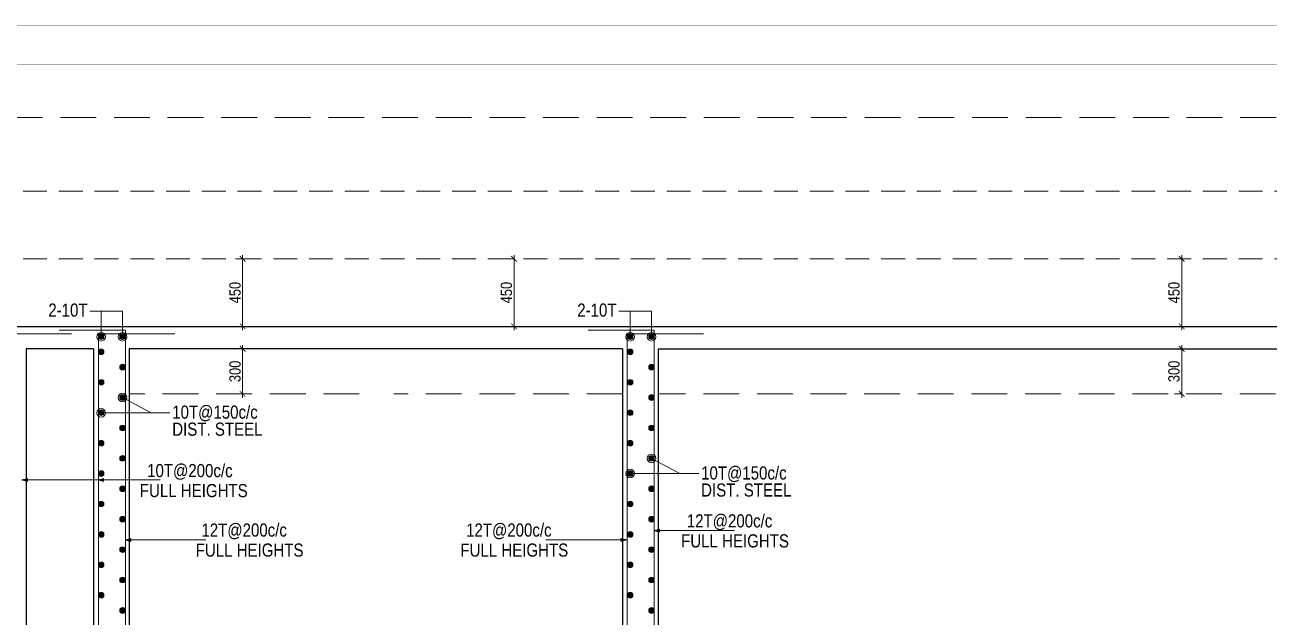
# Model space of a CAD drawing. Header units: millimetres. Extents: x 1112055 to 3390982, y -148532 to 766891.
# Drawn here: x 1786039 to 1819186, y 326860 to 342641 of the extents above; entities that cross this region are included whole.
import ezdxf

# ---------------------------------------------------------------- set-up
doc = ezdxf.new("R2010")
doc.units = ezdxf.units.MM
doc.header["$PDMODE"] = 35
doc.header["$PDSIZE"] = -25
doc.linetypes.add('Hidden', pattern=[9.525, 6.35, -3.175])
for name, color, linetype, lineweight in [('A_Levels', 150, 'Hidden', 13), ('A_Sectional elevation', 252, 'Continuous', 9), ('B FINAL COLUMN', 1, 'Continuous', 30), ('B P.C.C', 251, 'Continuous', 0), ('B STEEL', 34, 'Continuous', 15), ('B STEEL TEXT', 7, 'Continuous', 15), ('B TITLE BLOCK', 250, 'Continuous', 0), ('B-ST DIM', 250, 'Continuous', 18)]:
    doc.layers.add(name, color=color, linetype=linetype, lineweight=lineweight)
doc.styles.add('ARIAL', font='arial.ttf')
doc.styles.add('Q1', font='g13f12d.shx', dxfattribs={"width": 0.8})
doc.styles.add('SWINC', font='swissc.ttf')
doc.dimstyles.new('BH-STD', dxfattribs={"dimscale": 0, "dimtxt": 230, "dimasz": 125, "dimexe": 0, "dimexo": 100, "dimgap": 50, "dimtad": 1, "dimdec": 0, "dimzin": 1, "dimdsep": 46, "dimtxsty": 'Q1', "dimblk": 'ARCHTICK', "dimcen": 1, "dimdle": 100, "dimclrd": 250, "dimclre": 250, "dimclrt": 256, "dimadec": 0, "dimazin": 0, "dimtfac": 1, "dimtdec": 0, "dimtix": 1, "dimtofl": 0, "dimtmove": 0, "dimatfit": 2, "dimfxl": 1, "dimtolj": 1, "dimtzin": 0, "dimlwd": 9, "dimlwe": 9, "dimarcsym": 0})
doc.dimstyles.new('DIM 1', dxfattribs={"dimscale": 0, "dimtxt": 230, "dimasz": 150, "dimexe": 0.18, "dimexo": 0.0625, "dimgap": 0.5, "dimtad": 1, "dimdec": 0, "dimzin": 0, "dimdsep": 46, "dimtxsty": 'ARIAL', "dimblk": 'OBLIQUE', "dimcen": 6, "dimse1": 1, "dimse2": 1, "dimclrd": 256, "dimclrt": 256, "dimadec": 0, "dimazin": 2, "dimtfac": 0.75, "dimtdec": 0, "dimtix": 1, "dimtofl": 0, "dimtmove": 1, "dimatfit": 3, "dimldrblk": 'OPEN30', "dimfxl": 0.18, "dimfrac": 1, "dimtolj": 1, "dimtzin": 0, "dimlwd": -1, "dimarcsym": 0})

# ---------------------------------------------------------------- blocks, each defined once
blk = doc.blocks.new('_ArchTick')
at = {"color": 0, "linetype": 'ByBlock', "const_width": 0.15}
blk.add_lwpolyline([(-0.5, -0.5), (0.5, 0.5)], dxfattribs=at)
blk = doc.blocks.new('*D26')
at = {"layer": 'B-ST DIM', "color": 7, "lineweight": 9, "ltscale": 50, "transparency": 16777216}
for p, q in [((1791652, 334007), (1791841, 334007)), ((1791841, 332707), (1791841, 334107))]:
    blk.add_line(p, q, dxfattribs=at)
at = {"layer": 'B-ST DIM', "color": 7, "linetype": 'Hidden', "lineweight": 9, "ltscale": 50, "transparency": 16777216}
blk.add_line((1791652, 332807), (1791841, 332807), dxfattribs=at)
at = {"layer": 'Defpoints', "color": 0, "ltscale": 50, "transparency": 16777216}
for p in [(1791552, 334007), (1791841, 334007), (1791552, 332807)]:
    blk.add_point(p, dxfattribs=at)
at = {"layer": 'B-ST DIM', "color": 7, "lineweight": 9, "ltscale": 50, "transparency": 16777216, "xscale": 150, "yscale": 150, "zscale": 150}
for p, rotation in [((1791841, 334007), 90), ((1791841, 332807), 270)]:
    blk.add_blockref('_ArchTick', p, dxfattribs=dict(at, rotation=rotation))
at = {"layer": 'B-ST DIM', "color": 7, "ltscale": 50, "transparency": 16777216, "insert": (1791638, 333407), "char_height": 300, "attachment_point": 5, "rotation": 90, "style": 'SWINC'}
blk.add_mtext('\\A1;300', dxfattribs=at)
blk = doc.blocks.new('*D25')
at = {"layer": 'B-ST DIM', "color": 7, "lineweight": 9, "ltscale": 50, "transparency": 16777216}
for p, q in [((1791841, 334507), (1791841, 336507)), ((1791652, 336407), (1791841, 336407))]:
    blk.add_line(p, q, dxfattribs=at)
at = {"layer": 'B-ST DIM', "color": 7, "linetype": 'Hidden', "lineweight": 9, "ltscale": 50, "transparency": 16777216}
blk.add_line((1791652, 334607), (1791841, 334607), dxfattribs=at)
at = {"layer": 'Defpoints', "color": 0, "ltscale": 50, "transparency": 16777216}
for p in [(1791552, 336407), (1791841, 336407), (1791552, 334607)]:
    blk.add_point(p, dxfattribs=at)
at = {"layer": 'B-ST DIM', "color": 7, "lineweight": 9, "ltscale": 50, "transparency": 16777216, "xscale": 150, "yscale": 150, "zscale": 150}
for p, rotation in [((1791841, 336407), 90), ((1791841, 334607), 270)]:
    blk.add_blockref('_ArchTick', p, dxfattribs=dict(at, rotation=rotation))
at = {"layer": 'B-ST DIM', "color": 7, "ltscale": 50, "transparency": 16777216, "insert": (1791638, 335507), "char_height": 300, "attachment_point": 5, "rotation": 90, "style": 'SWINC'}
blk.add_mtext('\\A1;450', dxfattribs=at)
blk = doc.blocks.new('*D27')
at = {"layer": 'B-ST DIM', "color": 7, "lineweight": 9, "ltscale": 50, "transparency": 16777216}
for p, q in [((1799071, 334507), (1799071, 336507)), ((1798881, 336407), (1799071, 336407))]:
    blk.add_line(p, q, dxfattribs=at)
at = {"layer": 'B-ST DIM', "color": 7, "linetype": 'Hidden', "lineweight": 9, "ltscale": 50, "transparency": 16777216}
blk.add_line((1798881, 334607), (1799071, 334607), dxfattribs=at)
at = {"layer": 'Defpoints', "color": 0, "ltscale": 50, "transparency": 16777216}
for p in [(1798781, 336407), (1799071, 336407), (1798781, 334607)]:
    blk.add_point(p, dxfattribs=at)
at = {"layer": 'B-ST DIM', "color": 7, "lineweight": 9, "ltscale": 50, "transparency": 16777216, "xscale": 150, "yscale": 150, "zscale": 150}
for p, rotation in [((1799071, 336407), 90), ((1799071, 334607), 270)]:
    blk.add_blockref('_ArchTick', p, dxfattribs=dict(at, rotation=rotation))
at = {"layer": 'B-ST DIM', "color": 7, "ltscale": 50, "transparency": 16777216, "insert": (1798867, 335507), "char_height": 300, "attachment_point": 5, "rotation": 90, "style": 'SWINC'}
blk.add_mtext('\\A1;450', dxfattribs=at)
blk = doc.blocks.new('*D29')
at = {"layer": 'B-ST DIM', "color": 7, "lineweight": 9, "ltscale": 50, "transparency": 16777216}
for p, q in [((1816668, 334007), (1816857, 334007)), ((1816857, 332707), (1816857, 334107))]:
    blk.add_line(p, q, dxfattribs=at)
at = {"layer": 'B-ST DIM', "color": 7, "linetype": 'Hidden', "lineweight": 9, "ltscale": 50, "transparency": 16777216}
blk.add_line((1816668, 332807), (1816857, 332807), dxfattribs=at)
at = {"layer": 'Defpoints', "color": 0, "ltscale": 50, "transparency": 16777216}
for p in [(1816568, 334007), (1816857, 334007), (1816568, 332807)]:
    blk.add_point(p, dxfattribs=at)
at = {"layer": 'B-ST DIM', "color": 7, "lineweight": 9, "ltscale": 50, "transparency": 16777216, "xscale": 150, "yscale": 150, "zscale": 150}
for p, rotation in [((1816857, 334007), 90), ((1816857, 332807), 270)]:
    blk.add_blockref('_ArchTick', p, dxfattribs=dict(at, rotation=rotation))
at = {"layer": 'B-ST DIM', "color": 7, "ltscale": 50, "transparency": 16777216, "insert": (1816653, 333407), "char_height": 300, "attachment_point": 5, "rotation": 90, "style": 'SWINC'}
blk.add_mtext('\\A1;300', dxfattribs=at)
blk = doc.blocks.new('*D28')
at = {"layer": 'B-ST DIM', "color": 7, "lineweight": 9, "ltscale": 50, "transparency": 16777216}
for p, q in [((1816857, 334507), (1816857, 336507)), ((1816668, 336407), (1816857, 336407))]:
    blk.add_line(p, q, dxfattribs=at)
at = {"layer": 'B-ST DIM', "color": 7, "linetype": 'Hidden', "lineweight": 9, "ltscale": 50, "transparency": 16777216}
blk.add_line((1816668, 334607), (1816857, 334607), dxfattribs=at)
at = {"layer": 'Defpoints', "color": 0, "ltscale": 50, "transparency": 16777216}
for p in [(1816568, 336407), (1816857, 336407), (1816568, 334607)]:
    blk.add_point(p, dxfattribs=at)
at = {"layer": 'B-ST DIM', "color": 7, "lineweight": 9, "ltscale": 50, "transparency": 16777216, "xscale": 150, "yscale": 150, "zscale": 150}
for p, rotation in [((1816857, 336407), 90), ((1816857, 334607), 270)]:
    blk.add_blockref('_ArchTick', p, dxfattribs=dict(at, rotation=rotation))
at = {"layer": 'B-ST DIM', "color": 7, "ltscale": 50, "transparency": 16777216, "insert": (1816653, 335507), "char_height": 300, "attachment_point": 5, "rotation": 90, "style": 'SWINC'}
blk.add_mtext('\\A1;450', dxfattribs=at)
blk = doc.blocks.new('_Oblique')
at = {"color": 0, "linetype": 'ByBlock', "lineweight": -2}
blk.add_line((-0.5, -0.5), (0.5, 0.5), dxfattribs=at)
blk = doc.blocks.new('_Open30')
at = {"color": 0, "linetype": 'ByBlock', "lineweight": -2}
for p, q in [((-1, 0.27), (0, 0)), ((0, 0), (-1, -0.27)), ((0, 0), (-1, 0))]:
    blk.add_line(p, q, dxfattribs=at)

msp = doc.modelspace()

# ---------------------------------------------------------------- hatches: boundary and pattern name
at = {"layer": 'B STEEL'}
h = msp.add_hatch(color=256, dxfattribs=at)
h.dxf.hatch_style = 1
edge = h.paths.add_edge_path()
edge.add_arc((1788072, 334332.2), 75, 0, 360)
h = msp.add_hatch(color=256, dxfattribs=at)
h.dxf.hatch_style = 1
edge = h.paths.add_edge_path()
edge.add_arc((1788642, 334332.2), 75, 0, 360)
h = msp.add_hatch(color=256, dxfattribs=at)
h.dxf.hatch_style = 1
edge = h.paths.add_edge_path()
edge.add_arc((1802162.8, 334332.2), 75, 0, 360)
h = msp.add_hatch(color=256, dxfattribs=at)
h.dxf.hatch_style = 1
edge = h.paths.add_edge_path()
edge.add_arc((1802732.8, 334332.2), 75, 0, 360)
h = msp.add_hatch(color=256, dxfattribs=at)
h.dxf.hatch_style = 1
edge = h.paths.add_edge_path()
edge.add_arc((1788072, 333926.9), 75, 0, 360)
h = msp.add_hatch(color=256, dxfattribs=at)
h.dxf.hatch_style = 1
edge = h.paths.add_edge_path()
edge.add_arc((1802162.8, 333926.9), 75, 0, 360)
h = msp.add_hatch(color=256, dxfattribs=at)
h.dxf.hatch_style = 1
edge = h.paths.add_edge_path()
edge.add_arc((1788642, 333521.6), 75, 0, 360)
h = msp.add_hatch(color=256, dxfattribs=at)
h.dxf.hatch_style = 1
edge = h.paths.add_edge_path()
edge.add_arc((1802732.8, 333521.6), 75, 0, 360)
h = msp.add_hatch(color=256, dxfattribs=at)
h.dxf.hatch_style = 1
edge = h.paths.add_edge_path()
edge.add_arc((1788072, 333116.3), 75, 0, 360)
h = msp.add_hatch(color=256, dxfattribs=at)
h.dxf.hatch_style = 1
edge = h.paths.add_edge_path()
edge.add_arc((1802162.8, 333116.3), 75, 0, 360)
h = msp.add_hatch(color=256, dxfattribs=at)
h.dxf.hatch_style = 1
edge = h.paths.add_edge_path()
edge.add_arc((1788642, 332711), 75, 0, 360)
h = msp.add_hatch(color=256, dxfattribs=at)
h.dxf.hatch_style = 1
edge = h.paths.add_edge_path()
edge.add_arc((1802732.8, 332711), 75, 0, 360)
h = msp.add_hatch(color=256, dxfattribs=at)
h.dxf.hatch_style = 1
edge = h.paths.add_edge_path()
edge.add_arc((1788072, 332305.7), 75, 0, 360)
h = msp.add_hatch(color=256, dxfattribs=at)
h.dxf.hatch_style = 1
edge = h.paths.add_edge_path()
edge.add_arc((1802162.8, 332305.7), 75, 0, 360)
h = msp.add_hatch(color=256, dxfattribs=at)
h.dxf.hatch_style = 1
edge = h.paths.add_edge_path()
edge.add_arc((1788642, 331900.4), 75, 0, 360)
h = msp.add_hatch(color=256, dxfattribs=at)
h.dxf.hatch_style = 1
edge = h.paths.add_edge_path()
edge.add_arc((1802732.8, 331900.4), 75, 0, 360)
h = msp.add_hatch(color=256, dxfattribs=at)
h.dxf.hatch_style = 1
edge = h.paths.add_edge_path()
edge.add_arc((1788072, 331495.1), 75, 0, 360)
h = msp.add_hatch(color=256, dxfattribs=at)
h.dxf.hatch_style = 1
edge = h.paths.add_edge_path()
edge.add_arc((1802162.8, 331495.1), 75, 0, 360)
h = msp.add_hatch(color=256, dxfattribs=at)
h.dxf.hatch_style = 1
edge = h.paths.add_edge_path()
edge.add_arc((1788642, 331089.8), 75, 0, 360)
h = msp.add_hatch(color=256, dxfattribs=at)
h.dxf.hatch_style = 1
edge = h.paths.add_edge_path()
edge.add_arc((1802732.8, 331089.8), 75, 0, 360)
h = msp.add_hatch(color=256, dxfattribs=at)
h.dxf.hatch_style = 1
edge = h.paths.add_edge_path()
edge.add_arc((1788072, 330684.5), 75, 0, 360)
h = msp.add_hatch(color=256, dxfattribs=at)
h.dxf.hatch_style = 1
edge = h.paths.add_edge_path()
edge.add_arc((1802162.8, 330684.5), 75, 0, 360)
h = msp.add_hatch(color=256, dxfattribs=at)
h.dxf.hatch_style = 1
edge = h.paths.add_edge_path()
edge.add_arc((1788642, 330279.2), 75, 0, 360)
h = msp.add_hatch(color=256, dxfattribs=at)
h.dxf.hatch_style = 1
edge = h.paths.add_edge_path()
edge.add_arc((1802732.8, 330279.2), 75, 0, 360)
h = msp.add_hatch(color=256, dxfattribs=at)
h.dxf.hatch_style = 1
edge = h.paths.add_edge_path()
edge.add_arc((1788072, 329873.9), 75, 0, 360)
h = msp.add_hatch(color=256, dxfattribs=at)
h.dxf.hatch_style = 1
edge = h.paths.add_edge_path()
edge.add_arc((1802162.8, 329873.9), 75, 0, 360)
h = msp.add_hatch(color=256, dxfattribs=at)
h.dxf.hatch_style = 1
edge = h.paths.add_edge_path()
edge.add_arc((1788642, 329468.6), 75, 0, 360)
h = msp.add_hatch(color=256, dxfattribs=at)
h.dxf.hatch_style = 1
edge = h.paths.add_edge_path()
edge.add_arc((1802732.8, 329468.6), 75, 0, 360)
h = msp.add_hatch(color=256, dxfattribs=at)
h.dxf.hatch_style = 1
edge = h.paths.add_edge_path()
edge.add_arc((1788072, 329063.3), 75, 0, 360)
h = msp.add_hatch(color=256, dxfattribs=at)
h.dxf.hatch_style = 1
edge = h.paths.add_edge_path()
edge.add_arc((1802162.8, 329063.3), 75, 0, 360)
h = msp.add_hatch(color=256, dxfattribs=at)
h.dxf.hatch_style = 1
edge = h.paths.add_edge_path()
edge.add_arc((1788642, 328658), 75, 0, 360)
h = msp.add_hatch(color=256, dxfattribs=at)
h.dxf.hatch_style = 1
edge = h.paths.add_edge_path()
edge.add_arc((1802732.8, 328658), 75, 0, 360)
h = msp.add_hatch(color=256, dxfattribs=at)
h.dxf.hatch_style = 1
edge = h.paths.add_edge_path()
edge.add_arc((1788072, 328252.7), 75, 0, 360)
h = msp.add_hatch(color=256, dxfattribs=at)
h.dxf.hatch_style = 1
edge = h.paths.add_edge_path()
edge.add_arc((1802162.8, 328252.7), 75, 0, 360)
h = msp.add_hatch(color=256, dxfattribs=at)
h.dxf.hatch_style = 1
edge = h.paths.add_edge_path()
edge.add_arc((1788642, 327847.4), 75, 0, 360)
h = msp.add_hatch(color=256, dxfattribs=at)
h.dxf.hatch_style = 1
edge = h.paths.add_edge_path()
edge.add_arc((1802732.8, 327847.4), 75, 0, 360)
h = msp.add_hatch(color=256, dxfattribs=at)
h.dxf.hatch_style = 1
edge = h.paths.add_edge_path()
edge.add_arc((1788072, 327442.1), 75, 0, 360)
h = msp.add_hatch(color=256, dxfattribs=at)
h.dxf.hatch_style = 1
edge = h.paths.add_edge_path()
edge.add_arc((1802162.8, 327442.1), 75, 0, 360)
h = msp.add_hatch(color=256, dxfattribs=at)
h.dxf.hatch_style = 1
edge = h.paths.add_edge_path()
edge.add_arc((1788642, 327036.8), 75, 0, 360)
h = msp.add_hatch(color=256, dxfattribs=at)
h.dxf.hatch_style = 1
edge = h.paths.add_edge_path()
edge.add_arc((1802732.8, 327036.8), 75, 0, 360)

# ---------------------------------------------------------------- linework, layer by layer
at = {"layer": 'A_Levels', "linetype": 'Hidden', "ltscale": 100}
for p, q in [((1745034.7, 338207.2), (1867797.7, 338207.2)), ((1745034.7, 336407.2), (1867797.7, 336407.2))]:
    msp.add_line(p, q, dxfattribs=at)
at = {"layer": 'A_Sectional elevation', "color": 250, "linetype": 'Hidden', "lineweight": 0, "ltscale": 150}
for p, q in [((1794948.6, 332807.2), (1788817, 332807.2)), ((1801961.3, 332807.2), (1795868.6, 332807.2)), ((1830784.8, 332807.2), (1802907.8, 332807.2))]:
    msp.add_line(p, q, dxfattribs=at)
at = {"layer": 'B FINAL COLUMN', "lineweight": 25}
for p, q in [((1787870.5, 334007.2), (1786069.4, 334007.2)), ((1801961.3, 334007.2), (1788817, 334007.2)), ((1801961.3, 334007.2), (1801961.3, 309607.2))]:
    msp.add_line(p, q, dxfattribs=at)
for points in [[(1758190.9, 309607.2), (1758190.9, 334607.2), (1859354.7, 334607.2), (1859354.7, 309607.2)], [(1786069.4, 334007.2), (1786069.4, 309607.2)], [(1787870.5, 334007.2), (1787870.5, 309607.2)], [(1788817, 334007.2), (1788817, 309607.2)], [(1802907.8, 334007.2), (1802907.8, 309607.2)], [(1802907.8, 334007.2), (1858434.7, 334007.2), (1858434.7, 309607.2)]]:
    msp.add_lwpolyline(points, dxfattribs=at)
at = {"layer": 'B P.C.C', "color": 250, "linetype": 'Hidden', "lineweight": 0, "ltscale": 150}
msp.add_lwpolyline([(1742694.2, 340170.1), (1887433.3, 340170.1), (1887433.3, 304643.8), (1742694.2, 304643.8)], close=True, dxfattribs=at)
at = {"layer": 'B STEEL', "flags": 128}
for points in [[(1786954.6, 334507.2), (1788717, 334507.2), (1788717, 308622.7), (1787022.7, 308622.7)], [(1801045.4, 334507.2), (1802807.8, 334507.2), (1802807.8, 308622.7), (1801113.5, 308622.7)], [(1787282.3, 334407.2), (1785249.4, 334407.2), (1785249.4, 308551.2), (1786915.8, 308551.2)], [(1790029.9, 334407.2), (1787997, 334407.2), (1787997, 308551.2), (1789663.4, 308551.2)], [(1804120.7, 334407.2), (1802087.8, 334407.2), (1802087.8, 308551.2), (1803754.2, 308551.2)]]:
    msp.add_lwpolyline(points, dxfattribs=at)
at = {"layer": 'B STEEL'}
for centre in [(1788072, 334332.2), (1788642, 334332.2), (1802162.8, 334332.2), (1802732.8, 334332.2), (1788072, 333926.9), (1802162.8, 333926.9), (1788642, 333521.6), (1802732.8, 333521.6), (1788072, 333116.3), (1802162.8, 333116.3), (1788642, 332711), (1802732.8, 332711), (1788072, 332305.7), (1802162.8, 332305.7), (1788642, 331900.4), (1802732.8, 331900.4), (1788072, 331495.1), (1802162.8, 331495.1), (1788642, 331089.8), (1802732.8, 331089.8), (1788072, 330684.5), (1802162.8, 330684.5), (1788642, 330279.2), (1802732.8, 330279.2), (1788072, 329873.9), (1802162.8, 329873.9), (1788642, 329468.6), (1802732.8, 329468.6), (1788072, 329063.3), (1802162.8, 329063.3), (1788642, 328658), (1802732.8, 328658), (1788072, 328252.7), (1802162.8, 328252.7), (1788642, 327847.4), (1802732.8, 327847.4), (1788072, 327442.1), (1802162.8, 327442.1), (1788642, 327036.8), (1802732.8, 327036.8)]:
    msp.add_circle(centre, 75, dxfattribs=at)
at = {"layer": 'B TITLE BLOCK', "color": 1, "const_width": 8.39}
msp.add_lwpolyline([(1739657.8, 219248.5), (1918682.1, 219248.5), (1918682.1, 342636.6), (1739657.8, 342636.6)], close=True, dxfattribs=at)
at = {"layer": 'B TITLE BLOCK', "color": 250, "lineweight": 0, "const_width": 8.39}
msp.add_lwpolyline([(1740704.1, 220294.8), (1917635.8, 220294.8), (1917635.8, 341590.3), (1740704.1, 341590.3)], close=True, dxfattribs=at)

# ---------------------------------------------------------------- texts
at = {"layer": 'B STEEL TEXT', "lineweight": 9, "style": 'SWINC'}
for s, p in [('2-10T', (1786663.1, 334866.1)), ('2-10T', (1800753.9, 334866.1)), ('10T@150c/c', (1789964.2, 332147.3)), ('DIST. STEEL', (1789964.2, 331692.5)), ('10T@200c/c', (1789295.8, 330589.2)), ('10T@150c/c', (1804054.9, 330526.1)), ('FULL HEIGHTS', (1789102.3, 330056.3)), ('DIST. STEEL', (1804054.9, 330071.3)), ('12T@200c/c', (1803673.4, 329248.9)), ('12T@200c/c', (1790741.7, 329004)), ('12T@200c/c', (1797793.3, 329004)), ('FULL HEIGHTS', (1790589.5, 328471.2)), ('FULL HEIGHTS', (1797641.1, 328471.2)), ('FULL HEIGHTS', (1803521.3, 328716))]:
    msp.add_text(s, height=350, dxfattribs=at).set_placement(p)

# ---------------------------------------------------------------- dimensions: what is measured, and where the dimension line sits
at = {"layer": 'B-ST DIM', "ltscale": 50}
for base, p1, p2, picture, middle in [((1791841.5, 336407.2), (1791552, 334607.2), (1791552, 336407.2), '*D25', (1791637.7, 335507.2)), ((1799070.7, 336407.2), (1798781.2, 334607.2), (1798781.2, 336407.2), '*D27', (1798866.9, 335507.2)), ((1816857.1, 336407.2), (1816567.6, 334607.2), (1816567.6, 336407.2), '*D28', (1816653.3, 335507.2)), ((1791841.5, 334007.2), (1791552, 332807.2), (1791552, 334007.2), '*D26', (1791637.7, 333407.2)), ((1816857.1, 334007.2), (1816567.6, 332807.2), (1816567.6, 334007.2), '*D29', (1816653.3, 333407.2))]:
    dim = msp.add_linear_dim(base=base, p1=p1, p2=p2, angle=90, dimstyle='BH-STD', override={"dimscale": 1, "dimtxt": 300, "dimasz": 150, "dimlfac": 0.25, "dimtxsty": 'SWINC', "dimclrd": 7, "dimclre": 7, "dimclrt": 7}, dxfattribs=at)
    dim.commit()
    dim.dimension.update_dxf_attribs({"geometry": picture, "text_midpoint": middle})

# ---------------------------------------------------------------- leaders
at = {"layer": 'B STEEL TEXT', "lineweight": 9}
for points in [[(1788642, 334332.2), (1788642, 335013.4), (1787770.9, 335013.4)], [(1788072, 334332.2), (1788072, 335013.4), (1787770.9, 335013.4)], [(1802732.8, 334332.2), (1802732.8, 335013.4), (1801861.7, 335013.4)], [(1802162.8, 334332.2), (1802162.8, 335013.4), (1801861.7, 335013.4)], [(1788642, 332711), (1789400.7, 332305.7)], [(1788072, 332305.7), (1789903.7, 332305.7)], [(1802732.8, 331089.8), (1803491.5, 330684.5)], [(1802162.8, 330684.5), (1803994.5, 330684.5)]]:
    msp.add_leader(points, dimstyle='DIM 1', override={"dimscale": 1, "dimasz": 230, "dimtad": 0, "dimtxsty": 'SWINC', "dimldrblk": 'DotBlank', "dimfxlon": 1, "dimarcsym": 2}, dxfattribs=at)
at = {"layer": 'B STEEL TEXT', "lineweight": 5}
for points in [[(1785969.4, 330516.9), (1789641.1, 330516.9)], [(1787997, 330516.9), (1789641.1, 330516.9)], [(1802807.8, 329163.3), (1804948.4, 329163.3)], [(1788717, 328918.4), (1790857.6, 328918.4)], [(1802061.3, 328918.4), (1799920.7, 328918.4)]]:
    msp.add_leader(points, dimstyle='DIM 1', override={"dimscale": 1, "dimtad": 0, "dimtxsty": 'SWINC', "dimfxlon": 1, "dimlwd": 5, "dimarcsym": 2}, dxfattribs=at)

doc.saveas('drawing.dxf')
